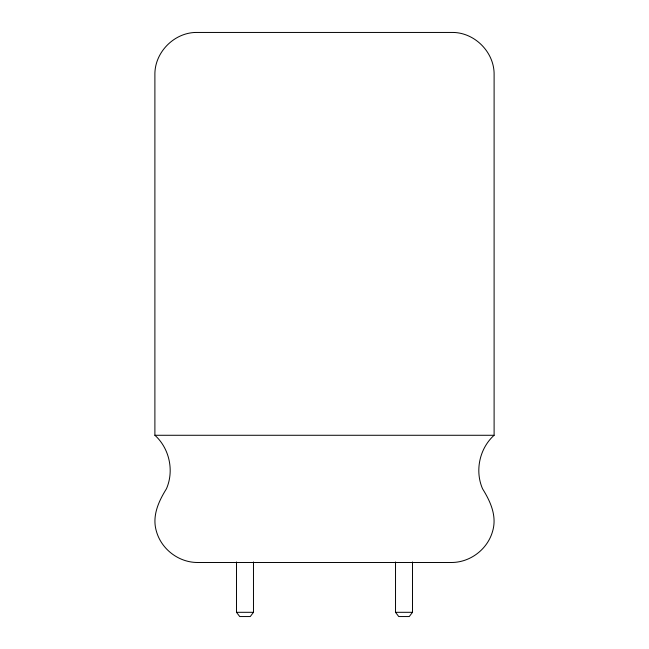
<?xml version="1.0" encoding="UTF-8"?>
<svg xmlns="http://www.w3.org/2000/svg" width="649" height="649" viewBox="0 0 649 649"><rect width="100%" height="100%" fill="white"/><g stroke="black" fill="none" stroke-linecap="round" stroke-linejoin="round"><path stroke-width="0.97" d="M253.475 561.953L253.475 612.307L250.271 616.55L239.724 616.55L236.512 612.307L236.512 561.953M412.488 561.953L412.488 612.307L409.276 616.55L398.729 616.55L395.525 612.307L395.525 561.953M494.108 435.276C479.522 448.418 474.695 470.833 482.572 488.811C490.393 501.393 497.077 515.914 492.664 531.06C487.715 549.135 470.452 562.383 451.712 562.488L197.288 562.488C178.548 562.383 161.285 549.135 156.336 531.06C151.923 515.914 158.607 501.393 166.428 488.811C174.305 470.833 169.478 448.418 154.892 435.276L154.892 74.854C154.413 52.188 174.63 31.971 197.288 32.45L451.712 32.45C474.37 31.971 494.587 52.188 494.108 74.854L494.108 435.276L154.892 435.276M236.512 612.307L253.475 612.307M395.525 612.307L412.488 612.307"/></g></svg>
